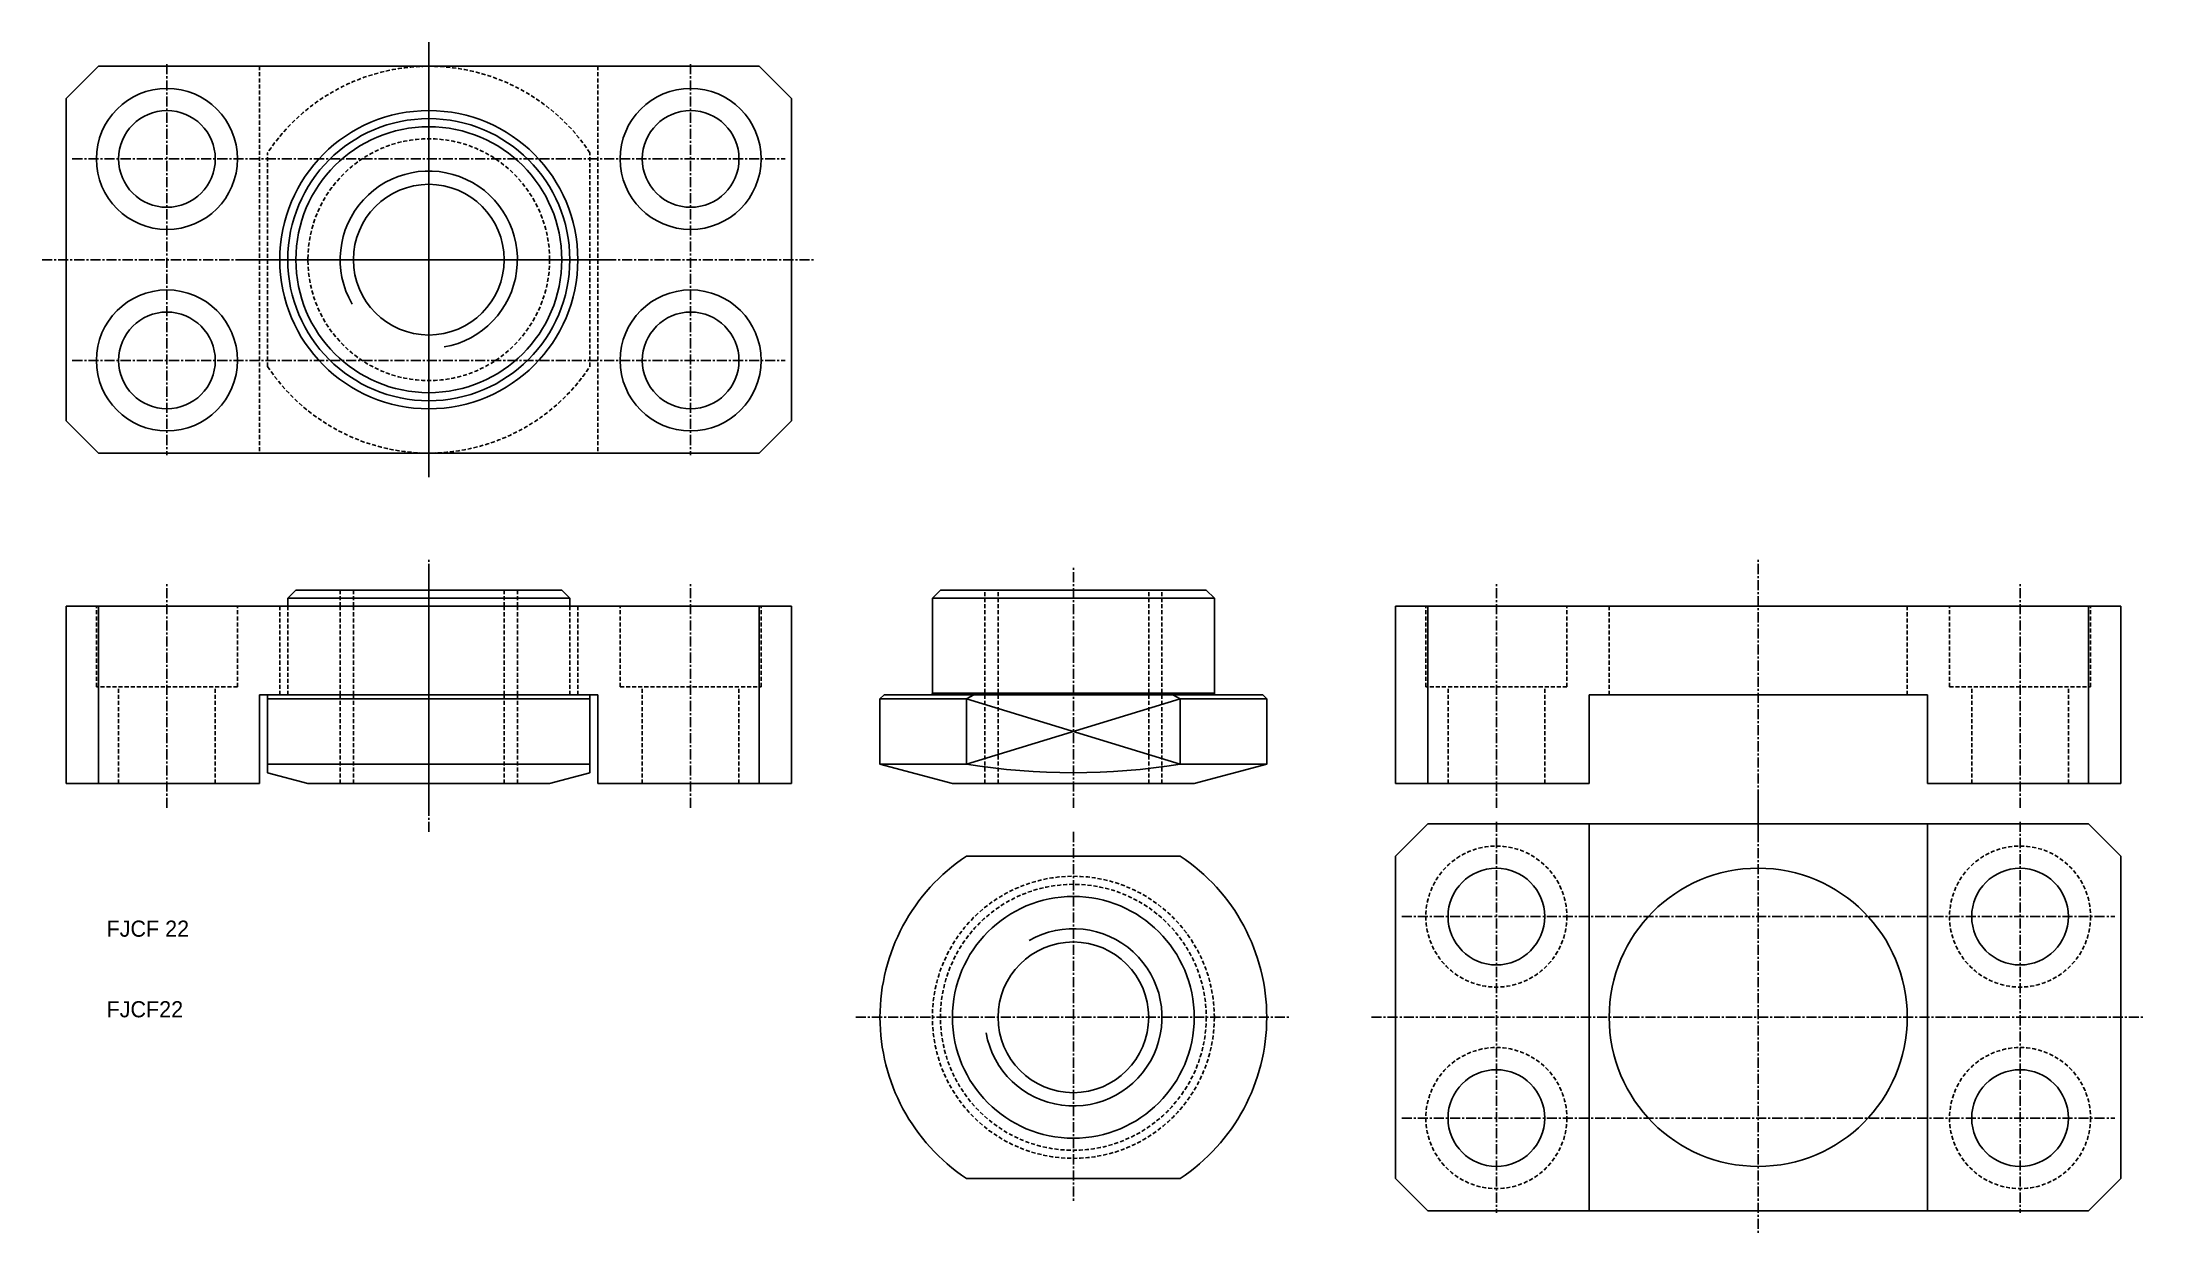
# Model space of a CAD drawing. Extents: x 2 to 263, y -17 to 131.
import ezdxf

# ---------------------------------------------------------------- set-up
doc = ezdxf.new("R2010")
doc.units = 0
doc.header["$MEASUREMENT"] = 0
doc.linetypes.add('CENTER', pattern=[2, 1.25, -0.25, 0.25, -0.25])
doc.linetypes.add('DASHED', pattern=[0.75, 0.5, -0.25])
doc.layers.get('0').update_dxf_attribs({"linetype": 'CONTINUOUS'})
doc.layers.add('CENTER', color=1, linetype='CENTER')

msp = doc.modelspace()

# ---------------------------------------------------------------- linework, layer by layer
for p, q in [((5, 124), (9, 128)), ((9, 128), (91, 128)), ((95, 124), (91, 128)), ((5, 124), (5, 84)), ((95, 124), (95, 84)), ((9, 80), (5, 84)), ((91, 80), (95, 84)), ((9, 80), (91, 80)), ((32.5, 62), (33.5, 63)), ((33.5, 63), (66.5, 63)), ((67.5, 62), (66.5, 63)), ((112.5, 62), (113.5, 63)), ((146.5, 63), (113.5, 63)), ((147.5, 62), (146.5, 63)), ((5, 61), (95, 61)), ((5, 39), (5, 61)), ((9, 39), (9, 61)), ((32.5, 62), (67.5, 62)), ((32.5, 61), (32.5, 62)), ((67.5, 61), (67.5, 62)), ((91, 39), (91, 61)), ((95, 39), (95, 61)), ((147.5, 62), (112.5, 62)), ((112.5, 50.2), (112.5, 62)), ((147.5, 50.2), (147.5, 62)), ((260, 61), (170, 61)), ((170, 39), (170, 61)), ((174, 39), (174, 61)), ((256, 39), (256, 61)), ((260, 39), (260, 61)), ((29, 39), (29, 50)), ((71, 50), (29, 50)), ((30, 40.34), (30, 50)), ((70, 40.34), (70, 50)), ((71, 39), (71, 50)), ((106, 49.5), (106.5, 50)), ((112.3, 50), (106.5, 50)), ((147.7, 50), (112.3, 50)), ((112.5, 50.2), (147.5, 50.2)), ((116.73, 49.5), (117.66, 50)), ((143.27, 49.5), (142.34, 50)), ((153.5, 50), (147.7, 50)), ((154, 49.5), (153.5, 50)), ((194, 50), (236, 50)), ((194, 39), (194, 50)), ((236, 39), (236, 50)), ((30, 49.5), (70, 49.5)), ((106, 41.41), (106, 49.5)), ((116.73, 49.5), (106, 49.5)), ((116.73, 49.5), (116.73, 41.41)), ((143.27, 49.5), (143.27, 41.41)), ((154, 49.5), (143.27, 49.5)), ((154, 41.41), (154, 49.5)), ((30, 41.41), (70, 41.41)), ((35, 39), (30, 40.34)), ((65, 39), (70, 40.34)), ((116.73, 41.41), (106, 41.41)), ((115, 39), (106, 41.41)), ((154, 41.41), (143.27, 41.41)), ((145, 39), (154, 41.41)), ((5, 39), (29, 39)), ((35, 39), (65, 39)), ((71, 39), (95, 39)), ((145, 39), (115, 39)), ((194, 39), (170, 39)), ((260, 39), (236, 39)), ((170, 30), (174, 34)), ((174, 34), (256, 34)), ((194, 34), (194, -14)), ((236, 34), (236, -14)), ((260, 30), (256, 34)), ((116.73, 30), (143.27, 30)), ((170, 30), (170, -10)), ((260, 30), (260, -10)), ((116.73, -10), (143.27, -10)), ((174, -14), (170, -10)), ((256, -14), (260, -10)), ((174, -14), (256, -14))]:
    msp.add_line(p, q)
at = {"color": 3, "linetype": 'DASHED'}
for p, q in [((29, 128), (29, 80)), ((71, 128), (71, 80)), ((30, 90.73), (30, 117.27)), ((70, 90.73), (70, 117.27)), ((39, 61), (39, 63)), ((40.65, 61), (40.65, 63)), ((59.35, 61), (59.35, 63)), ((61, 61), (61, 63)), ((119, 39), (119, 63)), ((120.65, 39), (120.65, 63)), ((139.35, 39), (139.35, 63)), ((141, 39), (141, 63)), ((8.75, 51), (8.75, 61)), ((26.25, 51), (26.25, 61)), ((31.5, 50), (31.5, 61)), ((32.5, 50), (32.5, 61)), ((39, 50), (39, 61)), ((40.65, 50), (40.65, 61)), ((59.35, 50), (59.35, 61)), ((61, 50), (61, 61)), ((67.5, 50), (67.5, 61)), ((68.5, 50), (68.5, 61)), ((73.75, 51), (73.75, 61)), ((91.25, 51), (91.25, 61)), ((173.75, 51), (173.75, 61)), ((191.25, 51), (191.25, 61)), ((196.5, 50), (196.5, 61)), ((233.5, 50), (233.5, 61)), ((238.75, 51), (238.75, 61)), ((256.25, 51), (256.25, 61)), ((26.25, 51), (8.75, 51)), ((11.5, 39), (11.5, 51)), ((23.5, 39), (23.5, 51)), ((39, 39), (39, 50)), ((40.65, 39), (40.65, 50)), ((59.35, 39), (59.35, 50)), ((61, 39), (61, 50)), ((73.75, 51), (91.25, 51)), ((76.5, 39), (76.5, 51)), ((88.5, 39), (88.5, 51)), ((191.25, 51), (173.75, 51)), ((176.5, 39), (176.5, 51)), ((188.5, 39), (188.5, 51)), ((238.75, 51), (256.25, 51)), ((241.5, 39), (241.5, 51)), ((253.5, 39), (253.5, 51))]:
    msp.add_line(p, q, dxfattribs=at)
at = {"color": 3}
for p, q in [((143.27, 41.41), (116.73, 49.5)), ((116.73, 41.41), (143.27, 49.5))]:
    msp.add_line(p, q, dxfattribs=at)
for centre, radius in [((17.5, 116.5), 8.75), ((82.5, 116.5), 8.75), ((17.5, 116.5), 6), ((50, 104), 18.5), ((50, 104), 17.5), ((50, 104), 16.5), ((82.5, 116.5), 6), ((50, 104), 9.35), ((17.5, 91.5), 8.75), ((82.5, 91.5), 8.75), ((17.5, 91.5), 6), ((82.5, 91.5), 6), ((182.5, 22.5), 6), ((215, 10), 18.5), ((247.5, 22.5), 6), ((130, 10), 15), ((130, 10), 9.35), ((182.5, -2.5), 6), ((247.5, -2.5), 6)]:
    msp.add_circle(centre, radius)
at = {"color": 3, "linetype": 'DASHED'}
for centre, radius in [((50, 104), 15), ((182.5, 22.5), 8.75), ((247.5, 22.5), 8.75), ((130, 10), 17.5), ((130, 10), 16.5), ((182.5, -2.5), 8.75), ((247.5, -2.5), 8.75)]:
    msp.add_circle(centre, radius, dxfattribs=at)
for start, end in [(33.5573, 146.4427), (213.5573, 326.4427)]:
    msp.add_arc((50, 104), 24, start, end, dxfattribs=at)
at = {"color": 3}
for centre, start, end in [((50, 104), 280, 210), ((130, 10), 190, 120)]:
    msp.add_arc(centre, 11, start, end, dxfattribs=at)
for centre, radius, start, end in [((112.3, 50.2), 0.2, 270, 0), ((147.7, 50.2), 0.2, 180, 270), ((130, 122.98), 82.64, 260.7622, 279.2378), ((130, 10), 24, 123.5573, 236.4427), ((130, 10), 24, 303.5573, 56.4427)]:
    msp.add_arc(centre, radius, start, end)
at = {"layer": 'CENTER', "color": 1, "linetype": 'CENTER'}
for p, q in [((50, 77), (50, 131)), ((50, 131), (50, 77)), ((17.5, 128.25), (17.5, 79.75)), ((82.5, 128.25), (82.5, 79.75)), ((5.75, 116.5), (94.25, 116.5)), ((2, 104), (98, 104)), ((27, 104), (73, 104)), ((5.75, 91.5), (94.25, 91.5)), ((50, 33), (50, 67)), ((50, 36), (50, 66)), ((130, 36), (130, 66)), ((215, 33), (215, 67)), ((17.5, 36), (17.5, 64)), ((82.5, 36), (82.5, 64)), ((182.5, 36), (182.5, 64)), ((247.5, 36), (247.5, 64)), ((215, 37), (215, -17)), ((182.5, 34.25), (182.5, -14.25)), ((247.5, 34.25), (247.5, -14.25)), ((130, 33), (130, -13)), ((170.75, 22.5), (259.25, 22.5)), ((103, 10), (157, 10)), ((167, 10), (263, 10)), ((170.75, -2.5), (259.25, -2.5))]:
    msp.add_line(p, q, dxfattribs=at)

# ---------------------------------------------------------------- texts
for s, p in [('FJCF 22', (10, 20)), ('FJCF22', (10, 10))]:
    msp.add_text(s, height=2).set_placement(p)

doc.saveas('drawing.dxf')
